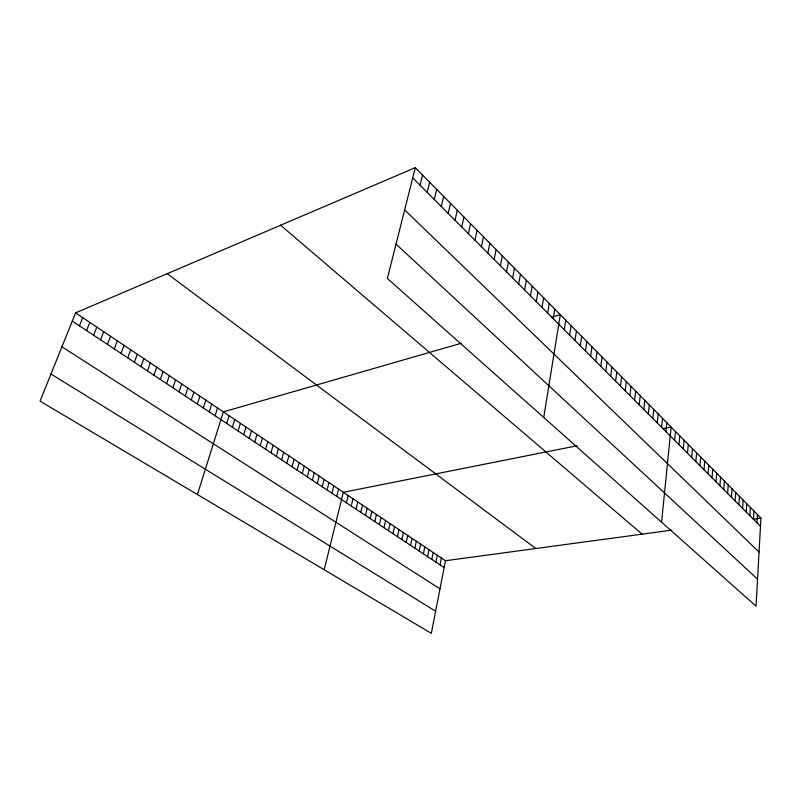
<?xml version="1.0" encoding="UTF-8"?>
<svg xmlns="http://www.w3.org/2000/svg" width="801" height="801" viewBox="0 0 801 801"><rect width="100%" height="100%" fill="white"/><g stroke="black" fill="none" stroke-linecap="round" stroke-linejoin="round"><path stroke-width="1.2" d="M760.95 518.107L756.044 606.157L387.384 278.478L415.288 167.669L760.95 518.107L753.471 519.118M756.975 522.833L757.456 514.562M753.431 519.268L753.921 510.978M749.846 515.684L750.357 507.363M746.232 512.059L746.752 503.719M742.577 508.405L743.118 500.034M738.892 504.71L739.453 496.31M735.178 500.975L735.749 492.555M731.413 497.211L732.004 488.76M727.618 493.406L728.229 484.935M723.784 489.571L724.404 481.061M719.909 485.686L720.56 477.156M716.004 481.771L716.665 473.211M712.049 477.807L712.73 469.226M708.064 473.812L708.765 465.201M704.029 469.776L704.75 461.136M699.954 465.691L700.695 457.021M695.849 461.566L696.6 452.875M691.684 457.401L692.465 448.68M687.488 453.196L688.289 444.445M683.243 448.94L684.064 440.16M678.958 444.645L679.799 435.844M674.622 440.31L675.493 431.469M661.576 522.202L671.138 427.053L663.188 428.635M665.951 431.619L666.863 422.718M661.606 427.263L662.547 418.342M657.221 422.868L658.182 413.927M652.795 418.432L653.776 409.451M648.319 413.947L649.321 404.936M643.794 409.411L644.825 400.38M639.218 404.825L640.279 395.764M634.592 400.19L635.674 391.108M629.916 395.514L631.028 386.392M625.201 390.778L626.332 381.636M620.425 385.992L621.586 376.82M615.599 381.156L616.79 371.954M610.712 376.27L611.934 367.028M605.776 371.324L607.028 362.062M600.79 366.317L602.072 357.026M595.744 361.261L597.055 351.949M590.637 356.155L591.979 346.803M585.481 350.978L586.853 341.606M580.264 345.752L581.666 336.34M574.978 340.455L576.42 331.023M569.641 335.108L571.103 325.647M564.234 329.692L565.736 320.2M543.739 417.461L560.31 314.693L551.929 317.116M553.241 318.678L554.813 309.126M547.644 313.071L549.256 303.489M541.987 307.394L543.629 297.782M536.259 301.657L537.942 292.015M530.462 295.849L532.174 286.177M524.595 289.962L526.347 280.27M518.648 284.015L520.45 274.282M512.64 277.987L514.472 268.225M506.552 271.889L508.435 262.097M75.604 312.861L445.456 560.73L431.328 633.331L40.05 401.131L75.604 312.861L415.288 167.669M440.039 564.865L441.391 558.007M500.395 265.712L502.317 255.899M435.924 562.142L437.296 555.263M494.147 259.464L496.119 249.612M431.779 559.388L433.171 552.5M487.829 253.136L489.842 243.254M427.604 556.625L429.006 549.706M423.399 553.831L424.82 546.903M481.441 246.718L483.494 236.816M419.153 551.018L420.595 544.069M414.878 548.184L416.33 541.216M474.953 240.23L477.056 230.298M410.563 545.331L412.044 538.342M406.217 542.447L407.719 535.438M401.842 539.544L403.354 532.515M468.395 233.652L470.547 223.689M397.426 536.62L398.958 529.571M392.971 533.666L394.533 526.607M461.746 226.993L463.949 217.001M388.485 530.693L390.067 523.614M455.018 220.255L457.261 210.222M383.959 527.699L385.561 520.59M448.2 213.416L450.492 203.364M379.404 524.675L381.026 517.546M374.808 521.621L376.45 514.482M441.291 206.498L443.634 196.415M370.172 518.547L371.834 511.388M365.496 515.454L367.178 508.275M360.78 512.33L362.493 505.131M434.292 199.479L436.685 189.366M356.034 509.176L357.757 501.957M351.238 506.002L352.991 498.763M427.193 192.37L429.646 182.227M346.402 502.798L348.185 495.539M324.175 569.741L343.329 492.295L577.151 445.756M420.004 185.161L422.517 174.998M336.76 496.41L338.583 489.111M331.954 493.216L333.807 485.907M327.108 490.002L328.981 482.673M322.222 486.768L324.115 479.409M317.286 483.494L319.209 476.124M312.32 480.2L314.262 472.81M307.304 476.875L309.276 469.466M302.247 473.531L304.24 466.092M297.151 470.147L299.173 462.698M292.005 466.743L294.057 459.263M286.818 463.298L288.901 455.809M281.592 459.834L283.694 452.325M276.315 456.34L278.448 448.8M270.988 452.805L273.151 445.256M265.622 449.251L267.804 441.671M260.205 445.656L262.418 438.067M254.748 442.032L256.991 434.422M249.231 438.387L251.504 430.748M243.674 434.693L245.977 427.043M238.057 430.978L240.39 423.298M232.4 427.223L234.763 419.524M226.683 423.439L229.086 415.719M197.426 494.527L223.349 411.874L461.316 343.249M215.109 415.759L217.572 407.999M209.241 411.874L211.734 404.094M203.314 407.949L205.837 400.14M197.336 403.984L199.9 396.165M191.309 399.979L193.902 392.14M185.211 395.944L187.845 388.084M179.074 391.869L181.737 383.989M172.866 387.764L175.569 379.854M166.608 383.609L169.341 375.679M160.28 379.424L163.054 371.474M153.902 375.188L156.716 367.218M147.454 370.923L150.308 362.923M140.956 366.608L143.84 358.588M134.388 362.252L137.311 354.212M127.749 357.857L130.723 349.797M121.061 353.421L124.065 345.341M114.293 348.936L117.347 340.836M107.464 344.41L110.558 336.29M100.576 339.834L103.709 331.694M93.607 335.219L96.791 327.058M86.568 330.563L89.802 322.372M79.469 325.847L82.733 317.637M445.456 560.73L671.919 530.132M50.974 374.027L435.634 611.213M61.927 346.823L439.979 588.855M72.29 321.091L444.124 567.569M167.229 273.692L535.809 548.525M280.63 225.221L642.092 534.167M396.034 244.105L757.546 579.193M404.645 209.912L759.058 552.069M412.715 177.862L760.489 526.347"/></g></svg>
